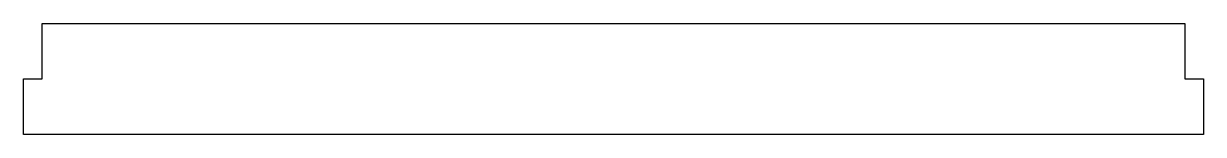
# Model space of a CAD drawing. Header units: millimetres. Extents: x 0 to 406, y 152 to 190.
import ezdxf

# ---------------------------------------------------------------- set-up
doc = ezdxf.new("R2010")
doc.units = ezdxf.units.MM
doc.layers.get('0').update_dxf_attribs({"linetype": 'CONTINUOUS'})

msp = doc.modelspace()

# ---------------------------------------------------------------- linework, layer by layer
msp.add_lwpolyline([(6.35, 190.5), (400.05, 190.5), (400.05, 171.45), (406.4, 171.45), (406.4, 152.4), (0, 152.4), (0, 171.45), (6.35, 171.45)], close=True)

doc.saveas('drawing.dxf')
